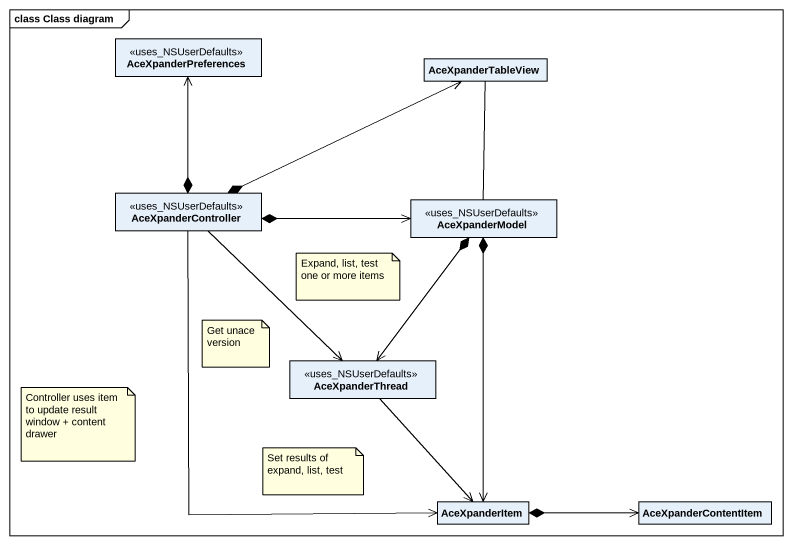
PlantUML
@startuml
mainframe class Class diagram
hide circle
hide empty members
class AceXpanderPreferences <<uses_NSUserDefaults>>
class AceXpanderTableView
class AceXpanderController <<uses_NSUserDefaults>>
class AceXpanderModel <<uses_NSUserDefaults>>
class AceXpanderThread <<uses_NSUserDefaults>>
class AceXpanderItem
class AceXpanderContentItem
AceXpanderController *-up-> AceXpanderPreferences
AceXpanderController *-right-> AceXpanderTableView
AceXpanderController *-right-> AceXpanderModel
AceXpanderController --> AceXpanderThread
AceXpanderController --> AceXpanderItem
AceXpanderModel -up- AceXpanderTableView
AceXpanderModel *--> AceXpanderThread
AceXpanderModel *--> AceXpanderItem
AceXpanderThread --> AceXpanderItem
AceXpanderItem -up-> AceXpanderModel
AceXpanderItem *-right-> AceXpanderContentItem
note as N1
  Expand, list, test one or more items
end note
note as N2
  Get unace version
end note
note as N3
  Controller uses item to update result window + content drawer
end note
note as N4
  Set results of expand, list, test
end note
@enduml
